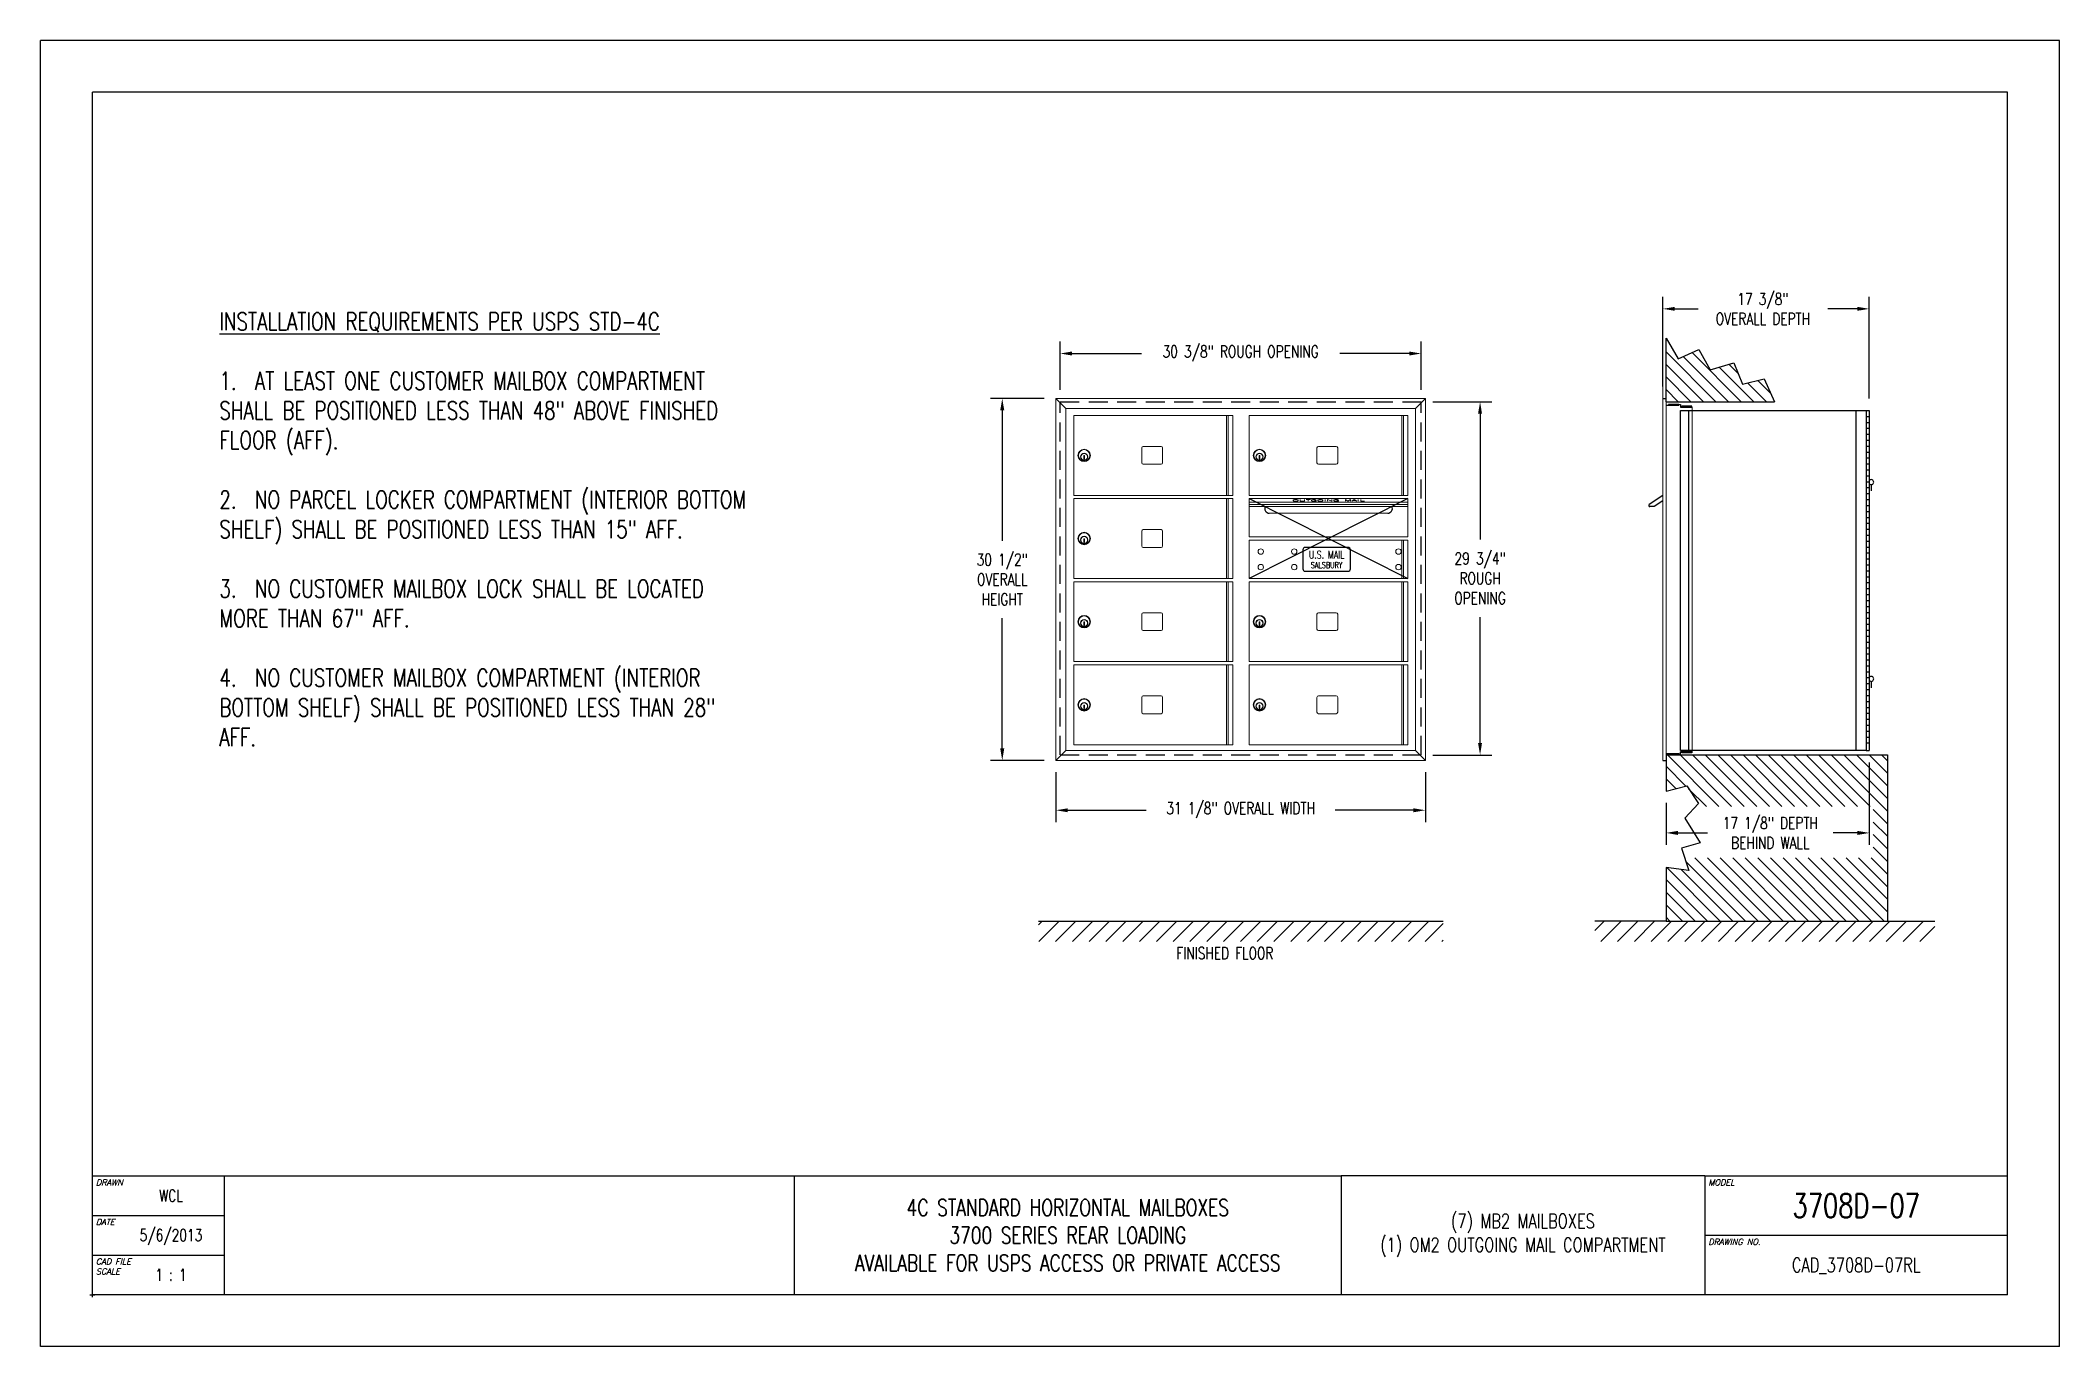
# Model space of a CAD drawing. Header units: inches. Extents: x 0 to 170, y 0 to 110.
import ezdxf
from ezdxf.enums import TextEntityAlignment as Align

# ---------------------------------------------------------------- set-up
doc = ezdxf.new("R2010")
doc.units = ezdxf.units.IN
doc.header["$MEASUREMENT"] = 0
doc.header["$PDMODE"] = 2
doc.header["$PDSIZE"] = 0.2
doc.linetypes.add('HIDDEN', pattern=[0.075, 0.05, -0.025])
doc.styles.add('Simplex Italic', font='SIMPLEX.shx', dxfattribs={"oblique": 15, "height": 3})
doc.styles.add('SQUASHED', font='simplex.shx', dxfattribs={"width": 4})
doc.styles.get("Standard").update_dxf_attribs({"font": 'simplex.shx', "width": 0.75})
doc.dimstyles.get("Standard").update_dxf_attribs({"dimtxt": 1, "dimasz": 1, "dimexe": 1, "dimexo": 1, "dimgap": 1, "dimtad": 0, "dimtih": 1, "dimtoh": 1, "dimdec": 3, "dimzin": 0, "dimdsep": 46, "dimlunit": 5, "dimtxsty": 'Standard', "dimcen": 0, "dimadec": 0, "dimazin": 0, "dimtfac": 1, "dimtdec": 3, "dimtofl": 0, "dimtmove": 0, "dimatfit": 3, "dimfxl": 1, "dimfrac": 2, "dimtolj": 1, "dimtzin": 0, "dimarcsym": 0})

# ---------------------------------------------------------------- blocks, each defined once
blk = doc.blocks.new('*D7')
at = {"color": 0, "lineweight": -2, "transparency": 16777216}
for p, q in [((136.6, 80.84), (136.6, 88.39)), ((137.6, 87.39), (139.56, 87.39)), ((152.98, 87.39), (150.49, 87.39)), ((153.98, 79.83), (153.98, 88.39))]:
    blk.add_line(p, q, dxfattribs=at)
at = {"color": 0, "lineweight": -3, "transparency": 16777216}
for points in [[(137.6, 87.56), (137.6, 87.23), (136.6, 87.39)], [(152.98, 87.56), (152.98, 87.23), (153.98, 87.39)]]:
    blk.add_solid(points, dxfattribs=at)
at = {"layer": 'Defpoints', "color": 0, "lineweight": -3, "transparency": 16777216}
for p in [(153.98, 87.39), (136.6, 79.84), (153.98, 78.83)]:
    blk.add_point(p, dxfattribs=at)
at = {"color": 0, "lineweight": -3, "transparency": 16777216, "insert": (145.02, 87.39), "char_height": 1, "attachment_point": 5}
blk.add_mtext('\\A1;17 3/8"\\POVERALL DEPTH', dxfattribs=at)
blk = doc.blocks.new('*D8')
at = {"color": 0, "lineweight": -2, "transparency": 16777216}
for p, q in [((153.98, 49.2), (153.98, 42.26)), ((136.87, 45.78), (136.87, 42.26)), ((137.87, 43.26), (140.36, 43.26)), ((152.98, 43.26), (150.93, 43.26))]:
    blk.add_line(p, q, dxfattribs=at)
at = {"color": 0, "lineweight": -3, "transparency": 16777216}
for points in [[(137.87, 43.43), (137.87, 43.09), (136.87, 43.26)], [(152.98, 43.43), (152.98, 43.09), (153.98, 43.26)]]:
    blk.add_solid(points, dxfattribs=at)
at = {"layer": 'Defpoints', "color": 0, "lineweight": -3, "transparency": 16777216}
for p in [(153.98, 50.2), (136.87, 46.78), (153.98, 43.26)]:
    blk.add_point(p, dxfattribs=at)
at = {"color": 0, "lineweight": -3, "transparency": 16777216, "insert": (145.64, 43.26), "char_height": 1, "attachment_point": 5}
blk.add_mtext('\\A1;17 1/8" DEPTH\\PBEHIND WALL', dxfattribs=at)
blk = doc.blocks.new('*D9')
at = {"color": 0, "lineweight": -2, "transparency": 16777216}
for p, q in [((84.5, 79.84), (79.98, 79.84)), ((80.98, 78.84), (80.98, 67.86)), ((80.98, 50.37), (80.98, 61.34)), ((84.5, 49.37), (79.98, 49.37))]:
    blk.add_line(p, q, dxfattribs=at)
at = {"color": 0, "lineweight": -3, "transparency": 16777216}
for points in [[(80.81, 78.84), (81.15, 78.84), (80.98, 79.84)], [(80.81, 50.37), (81.15, 50.37), (80.98, 49.37)]]:
    blk.add_solid(points, dxfattribs=at)
at = {"layer": 'Defpoints', "color": 0, "lineweight": -3, "transparency": 16777216}
for p in [(85.5, 79.84), (80.98, 49.37), (85.5, 49.37)]:
    blk.add_point(p, dxfattribs=at)
at = {"color": 0, "lineweight": -3, "transparency": 16777216, "insert": (80.98, 64.6), "char_height": 1, "attachment_point": 5}
blk.add_mtext('\\A1;30 1/2"\\POVERALL\\PHEIGHT', dxfattribs=at)
blk = doc.blocks.new('*D10')
at = {"color": 0, "lineweight": -2, "transparency": 16777216}
for p, q in [((85.5, 48.37), (85.5, 44.17)), ((116.6, 48.37), (116.6, 44.17)), ((86.5, 45.17), (93.11, 45.17)), ((115.6, 45.17), (109, 45.17))]:
    blk.add_line(p, q, dxfattribs=at)
at = {"color": 0, "lineweight": -3, "transparency": 16777216}
for points in [[(86.5, 45.33), (86.5, 45), (85.5, 45.17)], [(115.6, 45.33), (115.6, 45), (116.6, 45.17)]]:
    blk.add_solid(points, dxfattribs=at)
at = {"layer": 'Defpoints', "color": 0, "lineweight": -3, "transparency": 16777216}
for p in [(85.5, 49.37), (116.6, 49.37), (116.6, 45.17)]:
    blk.add_point(p, dxfattribs=at)
at = {"color": 0, "lineweight": -3, "transparency": 16777216, "insert": (101.05, 45.17), "char_height": 1, "attachment_point": 5}
blk.add_mtext('\\A1;31 1/8" OVERALL WIDTH', dxfattribs=at)
blk = doc.blocks.new('*D11')
at = {"color": 0, "lineweight": -2, "transparency": 16777216}
for p, q in [((85.86, 80.57), (85.86, 84.63)), ((86.86, 83.63), (92.71, 83.63)), ((115.24, 83.63), (109.39, 83.63)), ((116.24, 80.57), (116.24, 84.63))]:
    blk.add_line(p, q, dxfattribs=at)
at = {"color": 0, "lineweight": -3, "transparency": 16777216}
for points in [[(86.86, 83.8), (86.86, 83.46), (85.86, 83.63)], [(115.24, 83.8), (115.24, 83.46), (116.24, 83.63)]]:
    blk.add_solid(points, dxfattribs=at)
at = {"layer": 'Defpoints', "color": 0, "lineweight": -3, "transparency": 16777216}
for p in [(116.24, 83.63), (85.86, 79.57), (116.24, 79.57)]:
    blk.add_point(p, dxfattribs=at)
at = {"color": 0, "lineweight": -3, "transparency": 16777216, "insert": (101.05, 83.63), "char_height": 1, "attachment_point": 5}
blk.add_mtext('\\A1;30 3/8" ROUGH OPENING', dxfattribs=at)
blk = doc.blocks.new('*D12')
at = {"color": 0, "lineweight": -2, "transparency": 16777216}
for p, q in [((117.24, 79.57), (122.21, 79.57)), ((121.21, 78.57), (121.21, 67.96)), ((121.21, 50.82), (121.21, 61.44)), ((117.24, 49.82), (122.21, 49.82))]:
    blk.add_line(p, q, dxfattribs=at)
at = {"color": 0, "lineweight": -3, "transparency": 16777216}
for points in [[(121.04, 78.57), (121.37, 78.57), (121.21, 79.57)], [(121.04, 50.82), (121.37, 50.82), (121.21, 49.82)]]:
    blk.add_solid(points, dxfattribs=at)
at = {"layer": 'Defpoints', "color": 0, "lineweight": -3, "transparency": 16777216}
for p in [(116.24, 79.57), (116.24, 49.82), (121.21, 49.82)]:
    blk.add_point(p, dxfattribs=at)
at = {"color": 0, "lineweight": -3, "transparency": 16777216, "insert": (121.21, 64.7), "char_height": 1, "attachment_point": 5}
blk.add_mtext('\\A1;29 3/4"\\PROUGH\\POPENING', dxfattribs=at)

msp = doc.modelspace()

# ---------------------------------------------------------------- hatches: boundary and pattern name
at = {"lineweight": -3}
h = msp.add_hatch(dxfattribs=at)
h.set_pattern_fill('ANSI31', color=256, scale=6, angle=90, style=0)
h.set_pattern_definition([(135, (-1592.3547, -332.7179), (-0.5303301, -0.5303301), [])])
h.paths.add_polyline_path([(140.5763, 82.2616), (139.6144, 83.963), (137.8756, 83.1863), (136.865, 84.9246), (136.865, 79.5737), (146.0074, 79.5737), (145.1267, 81.4849), (143.3139, 81.041), (142.574, 82.8534)])
h = msp.add_hatch(dxfattribs=at)
h.set_pattern_fill('ANSI31', color=256, scale=6, angle=90, style=0)
h.set_pattern_definition([(135, (-1592.3547, -308.2179), (-0.5303301, -0.5303301), [])])
h.paths.add_polyline_path([(136.865, 49.8237), (136.865, 49.3667), (136.865, 46.7832), (138.6064, 47.2177), (139.606, 45.739), (139.3722, 45.4891), (154.3008, 45.4891), (154.3008, 41.1512), (138.4392, 41.1512), (138.7877, 40.0885), (136.865, 40.3452), (136.865, 35.8337), (155.5, 35.8337), (155.5, 49.8237)])
h = msp.add_hatch(dxfattribs=at)
h.set_pattern_fill('ANSI31', scale=8, style=0)
h.set_pattern_definition([(45, (-1411.8278, -176.2414), (-0.7071068, 0.7071068), [])])
h.paths.add_polyline_path([(118.1, 34.1233), (118.1, 35.8337), (84.0404, 35.8337), (84.0404, 34.1233)])
h = msp.add_hatch(dxfattribs=at)
h.set_pattern_fill('ANSI31', scale=8, style=0)
h.set_pattern_definition([(45, (-1425.3278, -176.2414), (-0.7071068, 0.7071068), [])])
h.paths.add_polyline_path([(130.865, 35.8337), (130.865, 34.1233), (159.5, 34.1233), (159.5, 35.8337), (153.5, 35.8337), (136.865, 35.8337)])

# ---------------------------------------------------------------- linework, layer by layer
at = {"color": 7}
for p, q in [((0, 0), (0, 110)), ((170, 110), (0, 110)), ((170, 0), (170, 110)), ((4.375, 4.375), (4.375, 105.625)), ((165.625, 105.625), (4.375, 105.625)), ((165.625, 4.375), (165.625, 105.625)), ((15.505, 4.375), (15.505, 14.375)), ((63.5, 4.375), (63.5, 14.375)), ((4.375, 11.045), (15.505, 11.045)), ((140.125, 9.375), (165.625, 9.375)), ((4.375, 7.715), (15.505, 7.715)), ((165.625, 4.375), (4.375, 4.375)), ((170, 0), (0, 0))]:
    msp.add_line(p, q, dxfattribs=at)
at = {"color": 7, "linetype": 'Continuous', "lineweight": 15}
for p, q in [((136.6, 83.3367), (136.6, 49.3667)), ((136.865, 83.3367), (136.865, 49.3667)), ((85.504, 49.3667), (85.504, 79.8367)), ((85.504, 79.8367), (116.6, 79.8367)), ((85.504, 79.8367), (86.336, 79.0047)), ((86.336, 50.1987), (86.336, 79.0047)), ((86.336, 79.0047), (115.768, 79.0047)), ((87.007, 78.4137), (87.007, 71.6837)), ((87.007, 78.4137), (100.382, 78.4137)), ((99.8632, 78.4137), (99.8632, 71.6837)), ((100.004, 78.4137), (100.004, 71.6837)), ((100.382, 71.6837), (100.382, 78.4137)), ((101.761, 78.4137), (115.136, 78.4137)), ((101.761, 78.4137), (101.761, 71.6837)), ((114.6172, 78.4137), (114.6172, 71.6837)), ((114.758, 78.4137), (114.758, 71.6837)), ((115.136, 71.6837), (115.136, 78.4137)), ((116.6, 79.8367), (115.768, 79.0047)), ((115.768, 79.0047), (115.768, 50.1987)), ((116.6, 79.8367), (116.6, 49.3667)), ((139.07, 79.1247), (139.07, 50.0787)), ((87.912, 75.0287), (87.852, 75.0287)), ((87.852, 75.0287), (87.852, 74.7287)), ((87.912, 74.7287), (87.912, 75.0287)), ((92.722, 75.6737), (92.722, 74.4237)), ((94.347, 75.7987), (92.847, 75.7987)), ((94.472, 74.4237), (94.472, 75.6737)), ((102.606, 75.0287), (102.606, 74.7287)), ((102.666, 75.0287), (102.606, 75.0287)), ((102.666, 74.7287), (102.666, 75.0287)), ((107.476, 75.6737), (107.476, 74.4237)), ((109.101, 75.7987), (107.601, 75.7987)), ((109.226, 74.4237), (109.226, 75.6737)), ((87.852, 74.7287), (87.912, 74.7287)), ((92.847, 74.2987), (94.347, 74.2987)), ((102.606, 74.7287), (102.666, 74.7287)), ((107.601, 74.2987), (109.101, 74.2987)), ((87.007, 71.6837), (100.382, 71.6837)), ((87.007, 71.4137), (87.007, 64.6837)), ((87.007, 71.4137), (100.382, 71.4137)), ((99.8632, 71.4137), (99.8632, 64.6837)), ((100.004, 71.4137), (100.004, 64.6837)), ((100.382, 64.6837), (100.382, 71.4137)), ((101.761, 71.6837), (115.136, 71.6837)), ((101.761, 71.4137), (101.761, 68.1837)), ((115.136, 68.1837), (115.136, 71.4137)), ((87.912, 68.0287), (87.852, 68.0287)), ((87.852, 68.0287), (87.852, 67.7287)), ((87.912, 67.7287), (87.912, 68.0287)), ((92.722, 68.6737), (92.722, 67.4237)), ((94.347, 68.7987), (92.847, 68.7987)), ((94.472, 67.4237), (94.472, 68.6737)), ((87.852, 67.7287), (87.912, 67.7287)), ((92.847, 67.2987), (94.347, 67.2987)), ((101.761, 67.9137), (115.136, 67.9137)), ((101.761, 67.9137), (101.761, 64.6837)), ((114.6172, 67.9137), (114.6172, 64.6837)), ((114.758, 67.9137), (114.758, 64.6837)), ((115.136, 64.6837), (115.136, 67.9137)), ((87.007, 64.6837), (100.382, 64.6837)), ((101.761, 64.6837), (115.136, 64.6837)), ((87.007, 64.4137), (100.382, 64.4137)), ((87.007, 64.4137), (87.007, 57.6837)), ((99.8632, 64.4137), (99.8632, 57.6837)), ((100.004, 64.4137), (100.004, 57.6837)), ((100.382, 57.6837), (100.382, 64.4137)), ((101.761, 64.4137), (101.761, 57.6837)), ((101.761, 64.4137), (115.136, 64.4137)), ((114.6172, 64.4137), (114.6172, 57.6837)), ((114.758, 64.4137), (114.758, 57.6837)), ((115.136, 57.6837), (115.136, 64.4137)), ((92.722, 61.6737), (92.722, 60.4237)), ((94.347, 61.7987), (92.847, 61.7987)), ((94.472, 60.4237), (94.472, 61.6737)), ((107.476, 61.6737), (107.476, 60.4237)), ((109.101, 61.7987), (107.601, 61.7987)), ((109.226, 60.4237), (109.226, 61.6737)), ((87.852, 61.0287), (87.852, 60.7287)), ((87.912, 61.0287), (87.852, 61.0287)), ((87.852, 60.7287), (87.912, 60.7287)), ((87.912, 60.7287), (87.912, 61.0287)), ((92.847, 60.2987), (94.347, 60.2987)), ((102.666, 61.0287), (102.606, 61.0287)), ((102.606, 61.0287), (102.606, 60.7287)), ((102.606, 60.7287), (102.666, 60.7287)), ((102.666, 60.7287), (102.666, 61.0287)), ((107.601, 60.2987), (109.101, 60.2987)), ((87.007, 57.6837), (100.382, 57.6837)), ((87.007, 57.4137), (87.007, 50.6837)), ((87.007, 57.4137), (100.382, 57.4137)), ((99.8632, 57.4137), (99.8632, 50.6837)), ((100.004, 57.4137), (100.004, 50.6837)), ((100.382, 50.6837), (100.382, 57.4137)), ((101.761, 57.6837), (115.136, 57.6837)), ((101.761, 57.4137), (115.136, 57.4137)), ((101.761, 57.4137), (101.761, 50.6837)), ((114.6172, 57.4137), (114.6172, 50.6837)), ((114.758, 57.4137), (114.758, 50.6837)), ((115.136, 50.6837), (115.136, 57.4137)), ((92.722, 54.6737), (92.722, 53.4237)), ((94.347, 54.7987), (92.847, 54.7987)), ((94.472, 53.4237), (94.472, 54.6737)), ((107.476, 54.6737), (107.476, 53.4237)), ((109.101, 54.7987), (107.601, 54.7987)), ((109.226, 53.4237), (109.226, 54.6737)), ((87.912, 54.0287), (87.852, 54.0287)), ((87.852, 54.0287), (87.852, 53.7287)), ((87.852, 53.7287), (87.912, 53.7287)), ((87.912, 53.7287), (87.912, 54.0287)), ((92.847, 53.2987), (94.347, 53.2987)), ((102.606, 54.0287), (102.606, 53.7287)), ((102.666, 54.0287), (102.606, 54.0287)), ((102.606, 53.7287), (102.666, 53.7287)), ((102.666, 53.7287), (102.666, 54.0287)), ((107.601, 53.2987), (109.101, 53.2987)), ((85.504, 49.3667), (86.336, 50.1987)), ((116.6, 49.3667), (85.504, 49.3667)), ((115.768, 50.1987), (86.336, 50.1987)), ((87.007, 50.6837), (100.382, 50.6837)), ((101.761, 50.6837), (115.136, 50.6837)), ((116.6, 49.3667), (115.768, 50.1987))]:
    msp.add_line(p, q, dxfattribs=at)
at = {"color": 7, "lineweight": -3}
for p, q in [((136.865, 79.5737), (136.865, 84.9246)), ((136.865, 84.9246), (137.8756, 83.1863)), ((137.8756, 83.1863), (139.6144, 83.963)), ((139.6144, 83.963), (140.5763, 82.2616)), ((140.5763, 82.2616), (142.574, 82.8534)), ((142.574, 82.8534), (143.3139, 81.041)), ((143.3139, 81.041), (145.1267, 81.4849)), ((145.1267, 81.4849), (146.0074, 79.5737)), ((136.6, 79.8367), (136.865, 79.8367)), ((136.865, 79.5737), (146.0074, 79.5737)), ((136.865, 79.2687), (137.95, 79.2687)), ((137.93, 79.3327), (137.07, 79.3327)), ((137.07, 79.3327), (137.07, 79.2687)), ((137.93, 79.2687), (137.93, 79.3327)), ((137.95, 79.3367), (137.95, 79.2687)), ((137.95, 79.3367), (138.07, 79.3367)), ((138.07, 79.3367), (138.07, 79.1247)), ((138.07, 79.1247), (139.07, 79.1247)), ((138.07, 78.8337), (153.725, 78.8337)), ((138.07, 50.1987), (138.07, 78.8337)), ((138.19, 79.1887), (138.19, 79.1247)), ((139.05, 79.1887), (138.19, 79.1887)), ((138.77, 50.1987), (138.77, 78.8337)), ((139.05, 79.1247), (139.05, 79.1887)), ((153.725, 78.8337), (153.725, 50.1987)), ((153.975, 78.8337), (153.975, 50.1987)), ((136.6, 49.3667), (136.865, 49.3667)), ((136.865, 49.9347), (137.95, 49.9347)), ((136.865, 49.8237), (136.865, 46.7832)), ((136.865, 49.8237), (155.5, 49.8237)), ((137.07, 49.8707), (137.07, 49.9347)), ((137.93, 49.8707), (137.07, 49.8707)), ((137.93, 49.9347), (137.93, 49.8707)), ((137.95, 49.8667), (137.95, 49.9347)), ((137.95, 49.8667), (138.07, 49.8667)), ((138.07, 50.1987), (139.07, 50.1987)), ((153.725, 50.1987), (138.07, 50.1987)), ((138.07, 50.0787), (139.07, 50.0787)), ((138.07, 49.8667), (138.07, 50.0787)), ((138.19, 50.0147), (138.19, 50.0787)), ((139.05, 50.0147), (138.19, 50.0147)), ((139.05, 50.0787), (139.05, 50.0147)), ((155.5, 49.8237), (155.5, 35.8337)), ((136.865, 40.3452), (136.865, 35.8337)), ((84.0404, 35.8337), (118.1, 35.8337)), ((136.865, 35.8337), (130.865, 35.8337)), ((136.865, 35.8337), (155.5, 35.8337)), ((155.5, 35.8337), (159.5, 35.8337))]:
    msp.add_line(p, q, dxfattribs=at)
at = {"color": 7, "linetype": 'HIDDEN', "lineweight": -3, "ltscale": 32}
for p, q in [((85.8645, 79.5737), (116.2395, 79.5737)), ((85.8645, 49.8237), (85.8645, 79.5737)), ((116.2395, 49.8237), (116.2395, 79.5737)), ((85.8645, 49.8237), (116.2395, 49.8237))]:
    msp.add_line(p, q, dxfattribs=at)
at = {"lineweight": -3}
for p, q in [((152.85, 78.8337), (152.85, 50.1987)), ((153.725, 78.8337), (153.975, 78.8337)), ((153.725, 78.3337), (153.975, 78.3337)), ((153.975, 79.8337), (153.975, 79.8337)), ((153.725, 77.8337), (153.975, 77.8337)), ((153.725, 77.3337), (153.975, 77.3337)), ((153.725, 76.8337), (153.975, 76.8337)), ((153.725, 76.3337), (153.975, 76.3337)), ((153.725, 75.8337), (153.975, 75.8337)), ((153.725, 75.3337), (153.975, 75.3337)), ((153.725, 74.8337), (153.975, 74.8337)), ((153.725, 74.3337), (153.975, 74.3337)), ((153.725, 73.8337), (153.975, 73.8337)), ((153.725, 73.3337), (153.975, 73.3337)), ((101.761, 71.4137), (115.136, 64.6837)), ((115.136, 71.4137), (101.761, 64.6837)), ((136.6, 71.6837), (135.4521, 70.9083)), ((153.725, 72.8337), (153.975, 72.8337)), ((153.725, 72.3337), (153.975, 72.3337)), ((153.725, 72.3337), (153.975, 72.3337)), ((153.725, 72.3337), (153.975, 72.3337)), ((153.725, 72.3337), (153.975, 72.3337)), ((153.725, 71.8337), (153.975, 71.8337)), ((153.725, 71.8337), (153.975, 71.8337)), ((153.725, 71.8337), (153.975, 71.8337)), ((153.725, 71.8337), (153.975, 71.8337)), ((154.135, 72.5912), (154.135, 72.0612)), ((135.8784, 70.7437), (135.5025, 70.7437)), ((136.6, 71.2312), (135.8784, 70.7437)), ((153.725, 71.3337), (153.975, 71.3337)), ((153.725, 71.3337), (153.975, 71.3337)), ((153.725, 71.3337), (153.975, 71.3337)), ((153.725, 71.3337), (153.975, 71.3337)), ((153.725, 70.8337), (153.975, 70.8337)), ((153.725, 70.8337), (153.975, 70.8337)), ((153.725, 70.8337), (153.975, 70.8337)), ((153.725, 70.8337), (153.975, 70.8337)), ((153.725, 70.3337), (153.975, 70.3337)), ((153.725, 70.3337), (153.975, 70.3337)), ((153.725, 70.3337), (153.975, 70.3337)), ((153.725, 70.3337), (153.975, 70.3337)), ((153.725, 69.8337), (153.975, 69.8337)), ((153.725, 69.8337), (153.975, 69.8337)), ((153.725, 69.8337), (153.975, 69.8337)), ((153.725, 69.8337), (153.975, 69.8337)), ((153.725, 69.3337), (153.975, 69.3337)), ((153.725, 69.3337), (153.975, 69.3337)), ((153.725, 69.3337), (153.975, 69.3337)), ((153.725, 69.3337), (153.975, 69.3337)), ((153.725, 68.8337), (153.975, 68.8337)), ((153.725, 68.3337), (153.975, 68.3337)), ((106.289, 67.0987), (106.289, 65.4987)), ((110.089, 67.2987), (106.489, 67.2987)), ((110.289, 65.4987), (110.289, 67.0987)), ((153.725, 67.8337), (153.975, 67.8337)), ((153.725, 67.3337), (153.975, 67.3337)), ((153.725, 66.8337), (153.975, 66.8337)), ((153.725, 66.3337), (153.975, 66.3337)), ((106.489, 65.2987), (110.089, 65.2987)), ((153.725, 65.8337), (153.975, 65.8337)), ((153.725, 65.3337), (153.975, 65.3337)), ((153.725, 64.8337), (153.975, 64.8337)), ((153.725, 64.3337), (153.975, 64.3337)), ((153.725, 63.8337), (153.975, 63.8337)), ((153.725, 63.3337), (153.975, 63.3337)), ((153.725, 63.3337), (153.975, 63.3337)), ((153.725, 63.3337), (153.975, 63.3337)), ((153.725, 62.8337), (153.975, 62.8337)), ((153.725, 62.8337), (153.975, 62.8337)), ((153.725, 62.8337), (153.975, 62.8337)), ((153.725, 62.8337), (153.975, 62.8337)), ((153.725, 62.3337), (153.975, 62.3337)), ((153.725, 62.3337), (153.975, 62.3337)), ((153.725, 62.3337), (153.975, 62.3337)), ((153.725, 62.3337), (153.975, 62.3337)), ((153.725, 61.8337), (153.975, 61.8337)), ((153.725, 61.8337), (153.975, 61.8337)), ((153.725, 61.8337), (153.975, 61.8337)), ((153.725, 61.8337), (153.975, 61.8337)), ((153.725, 61.3337), (153.975, 61.3337)), ((153.725, 61.3337), (153.975, 61.3337)), ((153.725, 61.3337), (153.975, 61.3337)), ((153.725, 61.3337), (153.975, 61.3337)), ((153.725, 60.8337), (153.975, 60.8337)), ((153.725, 60.8337), (153.975, 60.8337)), ((153.725, 60.8337), (153.975, 60.8337)), ((153.725, 60.8337), (153.975, 60.8337)), ((153.725, 60.3337), (153.975, 60.3337)), ((153.725, 60.3337), (153.975, 60.3337)), ((153.725, 60.3337), (153.975, 60.3337)), ((153.725, 60.3337), (153.975, 60.3337)), ((153.725, 59.8337), (153.975, 59.8337)), ((153.725, 59.8337), (153.975, 59.8337)), ((153.725, 59.3337), (153.975, 59.3337)), ((153.725, 58.8337), (153.975, 58.8337)), ((153.725, 58.3337), (153.975, 58.3337)), ((153.725, 57.8337), (153.975, 57.8337)), ((153.725, 57.3337), (153.975, 57.3337)), ((153.725, 56.8337), (153.975, 56.8337)), ((153.725, 56.3337), (153.975, 56.3337)), ((153.725, 55.8337), (153.975, 55.8337)), ((153.725, 55.3337), (153.975, 55.3337)), ((153.725, 54.8337), (153.975, 54.8337)), ((154.135, 56.0212), (154.135, 55.4912)), ((153.725, 54.3337), (153.975, 54.3337)), ((153.725, 53.8337), (153.975, 53.8337)), ((153.725, 53.3337), (153.975, 53.3337)), ((153.725, 52.8337), (153.975, 52.8337)), ((153.725, 52.3337), (153.975, 52.3337)), ((153.725, 51.8337), (153.975, 51.8337)), ((153.725, 51.3337), (153.975, 51.3337)), ((153.725, 50.8337), (153.975, 50.8337)), ((153.725, 50.1987), (153.975, 50.1987)), ((136.865, 46.7832), (138.6064, 47.2177)), ((138.6064, 47.2177), (139.606, 45.739)), ((139.606, 45.739), (138.4465, 44.5001)), ((138.4465, 44.5001), (139.7259, 42.422)), ((139.7259, 42.422), (138.1666, 41.9824)), ((138.1666, 41.9824), (138.7877, 40.0885)), ((138.7877, 40.0885), (136.865, 40.3452)), ((4.375, 14.375), (15.505, 14.375)), ((15.505, 14.375), (63.5, 14.375)), ((63.5, 14.375), (109.5, 14.375)), ((140.125, 14.375), (109.5, 14.375)), ((109.5, 14.375), (109.5, 4.375)), ((140.125, 14.375), (165.625, 14.375)), ((140.125, 14.375), (140.125, 4.375))]:
    msp.add_line(p, q, dxfattribs=at)
at = {"linetype": 'Continuous', "lineweight": 15}
for p, q in [((101.761, 71.4137), (115.136, 71.4137)), ((101.761, 71.1137), (115.1362, 71.1137)), ((101.761, 70.9237), (115.1362, 70.9237)), ((101.761, 70.7437), (115.1362, 70.7437)), ((103.4637, 70.1837), (113.4337, 70.1837)), ((101.761, 68.1837), (115.136, 68.1837))]:
    msp.add_line(p, q, dxfattribs=at)
at = {"color": 7, "linetype": 'Continuous', "lineweight": 15, "extrusion": (1.83338e-14, 6.74315e-15, -1)}
for centre, radius in [((-87.882, 75.0487), 0.525), ((-87.882, 75.0487), 0.485), ((-87.882, 74.9287), 0.3), ((-102.636, 75.0487), 0.525), ((-102.636, 75.0487), 0.485), ((-102.636, 74.9287), 0.3), ((-87.882, 68.0487), 0.525), ((-87.882, 68.0487), 0.485), ((-87.882, 67.9287), 0.3), ((-87.882, 61.0487), 0.525), ((-87.882, 61.0487), 0.485), ((-87.882, 60.9287), 0.3), ((-102.636, 61.0487), 0.525), ((-102.636, 61.0487), 0.485), ((-102.636, 60.9287), 0.3), ((-87.882, 54.0487), 0.525), ((-87.882, 54.0487), 0.485), ((-102.636, 54.0487), 0.525), ((-102.636, 54.0487), 0.485), ((-87.882, 53.9287), 0.3), ((-102.636, 53.9287), 0.3)]:
    msp.add_circle(centre, radius, dxfattribs=at)
at = {"color": 7, "linetype": 'Continuous', "lineweight": 15}
for centre, radius in [((87.882, 74.9287), 0.31), ((87.882, 74.9287), 0.285), ((102.636, 74.9287), 0.31), ((102.636, 74.9287), 0.285), ((87.882, 67.9287), 0.31), ((87.882, 67.9287), 0.285), ((87.882, 60.9287), 0.31), ((87.882, 60.9287), 0.285), ((102.636, 60.9287), 0.31), ((102.636, 60.9287), 0.285), ((87.882, 53.9287), 0.31), ((87.882, 53.9287), 0.285), ((102.636, 53.9287), 0.31), ((102.636, 53.9287), 0.285)]:
    msp.add_circle(centre, radius, dxfattribs=at)
at = {"color": 7, "linetype": 'Continuous', "lineweight": 15, "extrusion": (1.09534e-15, 5.8752e-15, -1)}
for centre in [(-102.746, 66.9547), (-105.559, 66.9547), (-102.746, 65.6427), (-105.559, 65.6427)]:
    msp.add_circle(centre, 0.23, dxfattribs=at)
at = {"color": 7, "linetype": 'Continuous', "lineweight": 15, "extrusion": (9.67756e-16, 5.8504e-15, -1)}
for centre in [(-114.341, 66.9547), (-114.341, 65.6427)]:
    msp.add_circle(centre, 0.23, dxfattribs=at)
at = {"color": 7, "linetype": 'Continuous', "lineweight": 15}
for centre, start, end in [((92.847, 75.6737), 90, 180), ((94.347, 75.6737), 0, 90), ((107.601, 75.6737), 90, 180), ((109.101, 75.6737), 0, 90), ((92.847, 74.4237), 180, 270), ((94.347, 74.4237), 270, 360), ((107.601, 74.4237), 180, 270), ((109.101, 74.4237), 270, 360), ((92.847, 68.6737), 90, 180), ((94.347, 68.6737), 0, 90), ((92.847, 67.4237), 180, 270), ((94.347, 67.4237), 270, 360), ((92.847, 61.6737), 90, 180), ((94.347, 61.6737), 0, 90), ((107.601, 61.6737), 90, 180), ((109.101, 61.6737), 0, 90), ((92.847, 60.4237), 180, 270), ((94.347, 60.4237), 270, 360), ((107.601, 60.4237), 180, 270), ((109.101, 60.4237), 270, 360), ((92.847, 54.6737), 90, 180), ((94.347, 54.6737), 0, 90), ((107.601, 54.6737), 90, 180), ((109.101, 54.6737), 0, 90), ((92.847, 53.4237), 180, 270), ((94.347, 53.4237), 270, 360), ((107.601, 53.4237), 180, 270), ((109.101, 53.4237), 270, 360)]:
    msp.add_arc(centre, 0.125, start, end, dxfattribs=at)
at = {"lineweight": -3}
for centre, radius, start, end in [((154.135, 72.8012), 0.21, 220.367594, 139.632406), ((103.4637, 70.5737), 0.39, 154.157587, 270), ((113.4337, 70.5737), 0.39, 270, 25.842413), ((135.5025, 70.8337), 0.09, 124.040027, 270), ((106.489, 67.0987), 0.2, 90, 180), ((110.089, 67.0987), 0.2, 0, 90), ((106.489, 65.4987), 0.2, 180, 270), ((110.089, 65.4987), 0.2, 270, 0), ((154.135, 56.2312), 0.21, 220.367594, 139.632406)]:
    msp.add_arc(centre, radius, start, end, dxfattribs=at)
msp.add_point((4.375, 4.375), dxfattribs=at)

# ---------------------------------------------------------------- texts
at = {"color": 7, "style": 'Simplex Italic', "oblique": 15}
for s, p in [('DRAWN', (4.675, 14.075)), ('MODEL', (140.425, 14.075)), ('DATE', (4.675, 10.745)), ('DRAWING NO.', (140.425, 9.065))]:
    msp.add_text(s, height=0.5, dxfattribs=at).set_placement(p, align=Align.TOP_LEFT)
at = {"color": 7, "width": 0.75}
for s, height, p in [('WCL', 1, (10.9912, 12.71)), ('5/6/2013', 1, (10.9912, 9.385)), ('CAD_3708D-07RL', 1.2, (152.875, 6.875)), ('1 : 1', 1, (10.9912, 6.05))]:
    msp.add_text(s, height=height, dxfattribs=at).set_placement(p, align=Align.MIDDLE_CENTER)
at = {"color": 7, "insert": (15.0714, 87.0834), "char_height": 1.5, "width": 48.496496, "attachment_point": 1}
msp.add_mtext('{\\LINSTALLATION REQUIREMENTS PER USPS STD-4C}\\P\\P1.  AT LEAST ONE CUSTOMER MAILBOX COMPARTMENT SHALL BE POSITIONED LESS THAN 48" ABOVE FINISHED FLOOR (AFF).\\P\\P2.  NO PARCEL LOCKER COMPARTMENT (INTERIOR BOTTOM SHELF) SHALL BE POSITIONED LESS THAN 15" AFF.\\P\\P3.  NO CUSTOMER MAILBOX LOCK SHALL BE LOCATED MORE THAN 67" AFF.\\P\\P4.  NO CUSTOMER MAILBOX COMPARTMENT (INTERIOR BOTTOM SHELF) SHALL BE POSITIONED LESS THAN 28" AFF.', dxfattribs=at)
at = {"lineweight": -3, "insert": (108.4487, 71.2637), "char_height": 0.15, "width": 8, "attachment_point": 5, "style": 'SQUASHED'}
msp.add_mtext('OUTGOING MAIL', dxfattribs=at)
at = {"lineweight": -3, "attachment_point": 5}
for s, insert, char_height, width in [('U.S. MAIL', (108.289, 66.6828), 0.64, 5.611748), ('SALSBURY', (108.289, 65.8136), 0.5, 5.611748), ('4C STANDARD HORIZONTAL MAILBOXES\\P3700 SERIES REAR LOADING\\PAVAILABLE FOR USPS ACCESS OR PRIVATE ACCESS                                                    ', (86.5, 9.375), 1.4, 55.324242), ('(7) MB2 MAILBOXES\\P(1) OM2 OUTGOING MAIL COMPARTMENT', (124.8125, 9.375), 1.2, 32.585839)]:
    msp.add_mtext(s, dxfattribs=dict(at, insert=insert, char_height=char_height, width=width))
at = {"color": 7, "lineweight": -3}
for s, insert, char_height, width, attachment_point in [('FINISHED FLOOR', (95.6415, 33.6275), 1, 19.392164, 1), ('3708D-07', (152.875, 12.875), 2, 15.53206, 2)]:
    msp.add_mtext(s, dxfattribs=dict(at, insert=insert, char_height=char_height, width=width, attachment_point=attachment_point))
at = {"color": 7, "lineweight": -3, "insert": (4.675, 7.415), "char_height": 0.5, "width": 6.133886, "attachment_point": 1, "style": 'Simplex Italic'}
msp.add_mtext('CAD FILE\\PSCALE', dxfattribs=at)

# ---------------------------------------------------------------- dimensions: what is measured, and where the dimension line sits
at = {"lineweight": -3}
dim = msp.add_linear_dim(base=(153.975, 87.3935), p1=(136.6, 79.8367), p2=(153.975, 78.8337), text='<>\\POVERALL DEPTH', dimstyle='Standard', override={"dimpost": '"'}, dxfattribs=at)
dim.commit()
dim.dimension.update_dxf_attribs({"geometry": '*D7', "text_midpoint": (145.0239, 87.3935), "dimtype": 160})
at = {"color": 7, "lineweight": -3}
for base, p1, p2, text, picture, middle in [((116.2395, 83.629), (85.8645, 79.5737), (116.2395, 79.5737), '<> ROUGH OPENING', '*D11', (101.052, 83.629)), ((116.6, 45.1681), (85.504, 49.3667), (116.6, 49.3667), '<> OVERALL WIDTH', '*D10', (101.052, 45.1681))]:
    dim = msp.add_linear_dim(base=base, p1=p1, p2=p2, text=text, dimstyle='Standard', override={"dimpost": '"'}, dxfattribs=at)
    dim.commit()
    dim.dimension.update_dxf_attribs({"geometry": picture, "text_midpoint": middle})
for base, p1, p2, text, picture, middle in [((80.981, 49.3667), (85.504, 79.8367), (85.504, 49.3667), '<>\\POVERALL\\PHEIGHT', '*D9', (80.981, 64.6017)), ((121.2082, 49.8237), (116.2395, 79.5737), (116.2395, 49.8237), '<>\\PROUGH\\POPENING', '*D12', (121.2082, 64.6987))]:
    dim = msp.add_linear_dim(base=base, p1=p1, p2=p2, angle=90, text=text, dimstyle='Standard', override={"dimpost": '"'}, dxfattribs=at)
    dim.commit()
    dim.dimension.update_dxf_attribs({"geometry": picture, "text_midpoint": middle})
dim = msp.add_linear_dim(base=(153.975, 43.2612), p1=(136.865, 46.7832), p2=(153.975, 50.1987), text='<> DEPTH\\PBEHIND WALL', dimstyle='Standard', override={"dimpost": '"'}, dxfattribs=at)
dim.commit()
dim.dimension.update_dxf_attribs({"geometry": '*D8', "text_midpoint": (145.6433, 43.2612), "dimtype": 160})

doc.saveas('drawing.dxf')
